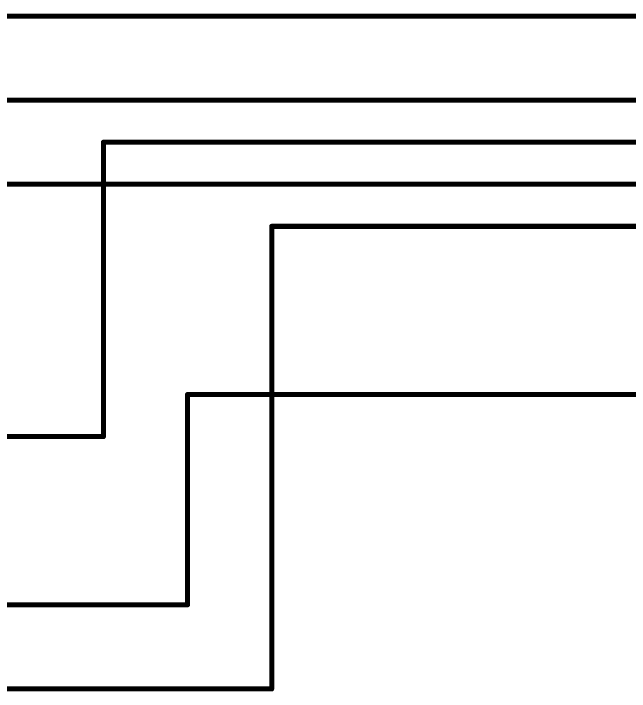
# Model space of a CAD drawing. Extents: x -10 to 250, y 0 to 179.
# Drawn here: x 152.23 to 170.82, y 109.14 to 129.62 of the extents above; entities that cross this region are included whole.
import ezdxf

# ---------------------------------------------------------------- set-up
doc = ezdxf.new("R2010")
doc.units = 0
doc.layers.add('91', color=94, linetype='CONTINUOUS')

msp = doc.modelspace()

# ---------------------------------------------------------------- linework, layer by layer
at = {"layer": '91', "const_width": 0.1524}
for points in [[(144.78, 129.54), (213.36, 129.54)], [(210.82, 127), (144.78, 127)], [(220.98, 125.73), (154.94, 125.73)], [(154.94, 125.73), (154.94, 116.84)], [(208.28, 124.46), (144.78, 124.46)], [(160.02, 109.22), (160.02, 123.19)], [(160.02, 123.19), (220.98, 123.19)], [(220.98, 118.11), (157.48, 118.11)], [(157.48, 118.11), (157.48, 111.76)], [(154.94, 116.84), (144.78, 116.84)], [(157.48, 111.76), (144.78, 111.76)], [(144.78, 109.22), (160.02, 109.22)]]:
    msp.add_lwpolyline(points, dxfattribs=at)
at = {"layer": '91', "const_width": 0.0762}
for points in [[(154.94, 125.7681, 1), (154.94, 125.6919)], [(154.9781, 125.73, 1), (154.9019, 125.73)], [(160.0581, 123.19, 1), (159.9819, 123.19)], [(160.02, 123.2281, 1), (160.02, 123.1519)], [(157.48, 118.1481, 1), (157.48, 118.0719)], [(157.5181, 118.11, 1), (157.4419, 118.11)], [(154.94, 116.8019, 1), (154.94, 116.8781)], [(154.9019, 116.84, 1), (154.9781, 116.84)], [(157.4419, 111.76, 1), (157.5181, 111.76)], [(157.48, 111.7219, 1), (157.48, 111.7981)], [(159.9819, 109.22, 1), (160.0581, 109.22)], [(160.02, 109.1819, 1), (160.02, 109.2581)]]:
    msp.add_lwpolyline(points, format="xyb", dxfattribs=at)

doc.saveas('drawing.dxf')
